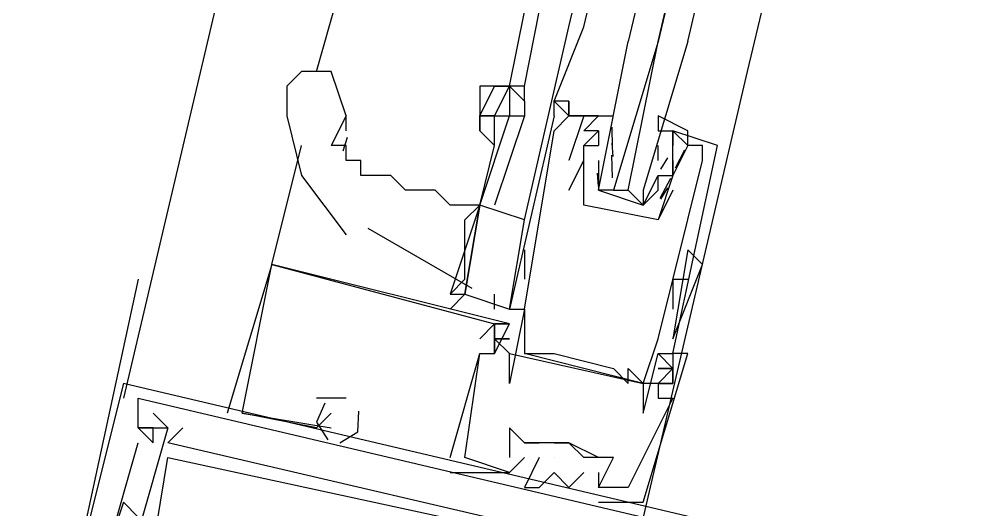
# Model space of a CAD drawing. Header units: feet. Extents: x -84 to 198, y -22 to 181.
# Drawn here: x 130.973 to 131.841, y 118.211 to 118.651 of the extents above; entities that cross this region are included whole.
import ezdxf

# ---------------------------------------------------------------- set-up
doc = ezdxf.new("R2010")
doc.units = ezdxf.units.FT
doc.layers.add('A-LINEA', color=7, linetype='CONTINUOUS')

msp = doc.modelspace()

# ---------------------------------------------------------------- linework, layer by layer
at = {"layer": 'A-LINEA'}
for p, q in [((132.7333, 125.3911), (131.0667, 118.3111)), ((131.4667, 118.6444), (132.1733, 121.6711)), ((131.48, 118.6444), (132.1867, 121.6578)), ((132.3467, 121.6311), (131.6267, 118.6044)), ((131.24, 118.6044), (131.2667, 118.6978)), ((131.4133, 118.5911), (131.4267, 118.6578)), ((131.4267, 118.5911), (131.44, 118.6578)), ((131.4267, 118.4711), (131.4667, 118.6444)), ((131.6267, 118.6044), (131.5333, 118.2044)), ((131.3867, 118.5911), (131.3867, 118.5911)), ((131.4, 118.5911), (131.4, 118.5911)), ((131.4133, 118.5911), (131.4133, 118.5911)), ((131.4133, 118.5911), (131.4133, 118.5911)), ((131.4267, 118.5778), (131.4267, 118.5911)), ((131.4665, 118.5676), (131.4666, 118.5738)), ((131.4665, 118.5676), (131.4666, 118.5738)), ((131.4665, 118.5676), (131.4666, 118.5738)), ((131.2667, 118.5644), (131.2533, 118.5378)), ((131.2667, 118.5511), (131.2667, 118.5644)), ((131.4533, 118.5644), (131.4533, 118.5644)), ((131.4933, 118.5644), (131.4667, 118.5644)), ((131.4667, 118.5644), (131.4667, 118.5644)), ((131.4667, 118.5644), (131.4667, 118.5644)), ((131.48, 118.5644), (131.48, 118.5644)), ((131.4933, 118.5644), (131.4933, 118.5644)), ((131.5059, 118.536), (131.5056, 118.5543)), ((131.2677, 118.545), (131.2636, 118.5327)), ((131.4533, 118.5511), (131.4533, 118.5511)), ((131.4933, 118.5511), (131.4933, 118.5511)), ((131.4933, 118.5511), (131.4933, 118.5378)), ((131.5067, 118.5511), (131.5067, 118.5511)), ((131.56, 118.5511), (131.56, 118.5511)), ((131.2, 118.4311), (131.2267, 118.5378)), ((131.3867, 118.4844), (131.4, 118.5378)), ((131.48, 118.5378), (131.48, 118.5378)), ((131.4933, 118.5378), (131.4933, 118.5378)), ((131.4933, 118.5378), (131.4933, 118.5378)), ((131.5065, 118.528), (131.5055, 118.5399)), ((131.5467, 118.5378), (131.5467, 118.5378)), ((131.5467, 118.5244), (131.5467, 118.5378)), ((131.56, 118.5378), (131.56, 118.5378)), ((131.5733, 118.5378), (131.5733, 118.5378)), ((131.5867, 118.5378), (131.5867, 118.5378)), ((131.5867, 118.5378), (131.5867, 118.5378)), ((131.6, 118.5378), (131.6, 118.5378)), ((131.5058, 118.5089), (131.5052, 118.5292)), ((131.5552, 118.5267), (131.5489, 118.5165)), ((131.5703, 118.5337), (131.5619, 118.5175)), ((131.2267, 118.5244), (131.2267, 118.5244)), ((131.4667, 118.5244), (131.4667, 118.5244)), ((131.48, 118.5244), (131.48, 118.5244)), ((131.48, 118.5244), (131.48, 118.5244)), ((131.5467, 118.5244), (131.5467, 118.5244)), ((131.56, 118.5244), (131.56, 118.5244)), ((131.56, 118.5244), (131.56, 118.5244)), ((131.5867, 118.5244), (131.5867, 118.5244)), ((131.4932, 118.5013), (131.4922, 118.5132)), ((131.4933, 118.5111), (131.4933, 118.5111)), ((131.558, 118.5083), (131.5484, 118.4903)), ((131.56, 118.5111), (131.56, 118.5111)), ((131.56, 118.5111), (131.56, 118.5111)), ((131.56, 118.5111), (131.56, 118.5111)), ((131.5552, 118.5), (131.5489, 118.4898)), ((131.4667, 118.4978), (131.4667, 118.4978)), ((131.5067, 118.4978), (131.52, 118.4978)), ((131.5333, 118.4978), (131.5333, 118.4978)), ((131.56, 118.4978), (131.56, 118.4978)), ((131.3867, 118.4844), (131.3867, 118.4844)), ((131.3867, 118.4844), (131.3867, 118.4844)), ((131.3867, 118.4844), (131.3867, 118.4844)), ((131.48, 118.4844), (131.48, 118.4844)), ((131.48, 118.4844), (131.48, 118.4844)), ((131.4133, 118.3911), (131.4267, 118.4711)), ((131.5467, 118.4711), (131.5467, 118.4711)), ((131.5467, 118.4711), (131.5467, 118.4711)), ((131.2861, 118.4637), (131.3795, 118.41)), ((131.4267, 118.4444), (131.4267, 118.4178)), ((131.5733, 118.4444), (131.56, 118.3644)), ((131.5733, 118.4444), (131.56, 118.3644)), ((131.2, 118.4311), (131.16, 118.2978)), ((131.2, 118.4311), (131.16, 118.2978)), ((131.2, 118.4311), (131.16, 118.2978)), ((131.2, 118.4311), (131.2, 118.4311)), ((131.2, 118.4311), (131.2, 118.4311)), ((131.2, 118.4311), (131.2, 118.4311)), ((131.2, 118.4311), (131.2, 118.4311)), ((131.2, 118.4311), (131.2, 118.4311)), ((131.2, 118.4311), (131.2, 118.4311)), ((131.2, 118.4311), (131.2, 118.4311)), ((131.2, 118.4311), (131.2, 118.4311)), ((131.2, 118.4311), (131.2, 118.4311)), ((131.5867, 118.4311), (131.5867, 118.4311)), ((131.08, 118.4178), (130.9733, 117.9244)), ((131.56, 118.4178), (131.56, 118.3911)), ((131.56, 118.4178), (131.5733, 118.4178)), ((131.36, 118.3911), (131.3733, 118.4044)), ((131.4, 118.3911), (131.4, 118.4044)), ((131.4133, 118.3911), (131.4133, 118.3911)), ((131.4267, 118.3911), (131.4267, 118.3911)), ((131.4267, 118.3911), (131.4267, 118.3911)), ((131.4267, 118.3911), (131.4267, 118.3911)), ((131.56, 118.3911), (131.56, 118.3911)), ((131.4, 118.3778), (131.4133, 118.3778)), ((131.4, 118.3778), (131.4133, 118.3778)), ((131.4, 118.3778), (131.4, 118.3778)), ((131.4, 118.3778), (131.4, 118.3778)), ((131.4, 118.3778), (131.4, 118.3778)), ((131.4, 118.3778), (131.4133, 118.3778)), ((131.4, 118.3778), (131.4133, 118.3778)), ((131.4, 118.3778), (131.4, 118.3778)), ((131.4, 118.3778), (131.4, 118.3778)), ((131.4, 118.3778), (131.4, 118.3778)), ((131.4, 118.3778), (131.4133, 118.3778)), ((131.4, 118.3778), (131.4133, 118.3778)), ((131.4, 118.3778), (131.4, 118.3778)), ((131.4, 118.3778), (131.4, 118.3778)), ((131.4, 118.3778), (131.4, 118.3778)), ((131.4133, 118.3778), (131.4133, 118.3778)), ((131.4133, 118.3778), (131.4133, 118.3778)), ((131.4133, 118.3778), (131.4133, 118.3778)), ((131.4133, 118.3778), (131.4133, 118.3778)), ((131.4133, 118.3778), (131.4133, 118.3778)), ((131.4133, 118.3778), (131.4133, 118.3778)), ((131.4133, 118.3778), (131.4133, 118.3778)), ((131.4133, 118.3778), (131.4133, 118.3778)), ((131.4133, 118.3778), (131.4133, 118.3778)), ((131.3867, 118.3644), (131.3867, 118.3644)), ((131.3867, 118.3644), (131.3867, 118.3644)), ((131.3867, 118.3644), (131.3867, 118.3644)), ((131.4, 118.3644), (131.4133, 118.3511)), ((131.4, 118.3644), (131.4133, 118.3511)), ((131.4, 118.3644), (131.4, 118.3644)), ((131.4, 118.3644), (131.4, 118.3644)), ((131.4, 118.3644), (131.4133, 118.3511)), ((131.4, 118.3644), (131.4133, 118.3511)), ((131.4, 118.3644), (131.4, 118.3644)), ((131.4, 118.3644), (131.4, 118.3644)), ((131.4, 118.3644), (131.4133, 118.3511)), ((131.4, 118.3644), (131.4133, 118.3511)), ((131.4, 118.3644), (131.4, 118.3644)), ((131.4, 118.3644), (131.4, 118.3644)), ((131.5467, 118.3644), (131.5467, 118.3644)), ((131.56, 118.3644), (131.56, 118.3644)), ((131.3867, 118.3511), (131.3867, 118.3511)), ((131.3867, 118.3511), (131.3867, 118.3511)), ((131.3867, 118.3511), (131.3867, 118.3511)), ((131.3867, 118.3511), (131.3867, 118.3511)), ((131.3867, 118.3511), (131.3867, 118.3511)), ((131.3867, 118.3511), (131.3867, 118.3511)), ((131.4, 118.3511), (131.4, 118.3511)), ((131.4, 118.3511), (131.4, 118.3511)), ((131.4, 118.3511), (131.4, 118.3511)), ((131.4, 118.3511), (131.4, 118.3511)), ((131.4, 118.3511), (131.4, 118.3511)), ((131.4, 118.3511), (131.4, 118.3511)), ((131.4133, 118.3511), (131.4133, 118.3511)), ((131.4267, 118.3511), (131.4267, 118.3511)), ((131.5333, 118.3244), (131.4267, 118.3511)), ((131.5333, 118.3244), (131.4267, 118.3511)), ((131.5333, 118.3244), (131.4267, 118.3511)), ((131.44, 118.3511), (131.44, 118.3511)), ((131.4533, 118.3511), (131.4533, 118.3511)), ((131.5467, 118.3511), (131.5467, 118.3511)), ((131.56, 118.3378), (131.5467, 118.3511)), ((131.56, 118.3511), (131.56, 118.3511)), ((131.56, 118.3511), (131.56, 118.3511)), ((131.56, 118.3511), (131.56, 118.3511)), ((131.56, 118.3511), (131.56, 118.3511)), ((131.5733, 118.3511), (131.5733, 118.3511)), ((131.5733, 118.3511), (131.5733, 118.3511)), ((131.5733, 118.3511), (131.5733, 118.3511)), ((131.5067, 118.3378), (131.5067, 118.3378)), ((131.52, 118.3378), (131.52, 118.3378)), ((131.56, 118.3378), (131.56, 118.3378)), ((131.56, 118.3378), (131.56, 118.3378)), ((131.56, 118.3378), (131.56, 118.3378)), ((131.0667, 118.3244), (131.0667, 118.3244)), ((131.0667, 118.3244), (131.0667, 118.3244)), ((131.0667, 118.3244), (131.0667, 118.3244)), ((131.4133, 118.3244), (131.4133, 118.3244)), ((131.52, 118.3244), (131.52, 118.3244)), ((131.5333, 118.3244), (131.5333, 118.3244)), ((131.5333, 118.3244), (131.5333, 118.3244)), ((131.5467, 118.3244), (131.5333, 118.3244)), ((131.5467, 118.3244), (131.5467, 118.3244)), ((131.5467, 118.3244), (131.5467, 118.3244)), ((131.5467, 118.3244), (131.5467, 118.3244)), ((131.56, 118.3244), (131.5467, 118.3244)), ((131.5467, 118.3244), (131.5467, 118.3244)), ((131.56, 118.3244), (131.56, 118.3244)), ((131.56, 118.3244), (131.56, 118.3244)), ((131.56, 118.3244), (131.56, 118.3244)), ((131.08, 118.3111), (131.08, 118.3111)), ((131.08, 118.3111), (131.08, 118.3111)), ((131.08, 118.3111), (131.08, 118.3111)), ((131.2533, 118.3111), (131.24, 118.3111)), ((131.24, 118.3111), (131.24, 118.3111)), ((131.2533, 118.3111), (131.24, 118.3111)), ((131.24, 118.3111), (131.24, 118.3111)), ((131.2533, 118.3111), (131.24, 118.3111)), ((131.24, 118.3111), (131.24, 118.3111)), ((131.2667, 118.3111), (131.2533, 118.3111)), ((131.2533, 118.3111), (131.2533, 118.3111)), ((131.2667, 118.3111), (131.2533, 118.3111)), ((131.2533, 118.3111), (131.2533, 118.3111)), ((131.2667, 118.3111), (131.2533, 118.3111)), ((131.2533, 118.3111), (131.2533, 118.3111)), ((131.2667, 118.3111), (131.2667, 118.3111)), ((131.2667, 118.3111), (131.2667, 118.3111)), ((131.2667, 118.3111), (131.2667, 118.3111)), ((131.5467, 118.3111), (131.5467, 118.3111)), ((131.5467, 118.3111), (131.5467, 118.3111)), ((131.5467, 118.3111), (131.5467, 118.3111)), ((131.56, 118.3111), (131.56, 118.3111)), ((131.56, 118.3111), (131.56, 118.3111)), ((131.56, 118.3111), (131.56, 118.3111)), ((131.08, 118.2978), (131.08, 118.2978)), ((131.08, 118.2978), (131.08, 118.2978)), ((131.08, 118.2978), (131.08, 118.2978)), ((131.08, 118.2978), (131.08, 118.2978)), ((131.08, 118.2978), (131.08, 118.2978)), ((131.08, 118.2978), (131.08, 118.2978)), ((131.1067, 118.2844), (131.0933, 118.2978)), ((131.0933, 118.2978), (131.0933, 118.2978)), ((131.1067, 118.2844), (131.0933, 118.2978)), ((131.0933, 118.2978), (131.0933, 118.2978)), ((131.1067, 118.2844), (131.0933, 118.2978)), ((131.0933, 118.2978), (131.0933, 118.2978)), ((131.16, 118.2978), (131.16, 118.2978)), ((131.16, 118.2978), (131.16, 118.2978)), ((131.16, 118.2978), (131.16, 118.2978)), ((131.1733, 118.2978), (131.2533, 118.2844)), ((131.1733, 118.2978), (131.1733, 118.2978)), ((131.1733, 118.2978), (131.1733, 118.2978)), ((131.1733, 118.2978), (131.2533, 118.2844)), ((131.1733, 118.2978), (131.1733, 118.2978)), ((131.1733, 118.2978), (131.1733, 118.2978)), ((131.1733, 118.2978), (131.2533, 118.2844)), ((131.1733, 118.2978), (131.1733, 118.2978)), ((131.1733, 118.2978), (131.1733, 118.2978)), ((131.2533, 118.2978), (131.2533, 118.2978)), ((131.2533, 118.2978), (131.2533, 118.2978)), ((131.2533, 118.2978), (131.2533, 118.2978)), ((131.2533, 118.2978), (131.2533, 118.2978)), ((131.2533, 118.2978), (131.2533, 118.2978)), ((131.2533, 118.2978), (131.2533, 118.2978)), ((131.5333, 118.2978), (131.5333, 118.2978)), ((131.08, 118.2844), (131.08, 118.2844)), ((131.08, 118.2844), (131.08, 118.2844)), ((131.08, 118.2844), (131.08, 118.2844)), ((131.08, 118.2844), (131.08, 118.2844)), ((131.08, 118.2844), (131.08, 118.2844)), ((131.08, 118.2844), (131.08, 118.2844)), ((131.08, 118.2844), (131.08, 118.2844)), ((131.08, 118.2844), (131.08, 118.2844)), ((131.08, 118.2844), (131.08, 118.2844)), ((131.0933, 118.2844), (131.0933, 118.2844)), ((131.0933, 118.2844), (131.0933, 118.2844)), ((131.0933, 118.2844), (131.0933, 118.2844)), ((131.1067, 118.2844), (131.1067, 118.2844)), ((131.1067, 118.2844), (131.1067, 118.2844)), ((131.1067, 118.2844), (131.1067, 118.2844)), ((131.1067, 118.2844), (131.1067, 118.2844)), ((131.1067, 118.2844), (131.1067, 118.2844)), ((131.1067, 118.2844), (131.1067, 118.2844)), ((131.12, 118.2844), (131.12, 118.2844)), ((131.12, 118.2844), (131.12, 118.2844)), ((131.12, 118.2844), (131.12, 118.2844)), ((131.24, 118.2844), (131.24, 118.2844)), ((131.24, 118.2844), (131.24, 118.2844)), ((131.24, 118.2844), (131.24, 118.2844)), ((131.2533, 118.2844), (131.2533, 118.2844)), ((131.2533, 118.2844), (131.2533, 118.2844)), ((131.2533, 118.2844), (131.2533, 118.2844)), ((131.4133, 118.2844), (131.4133, 118.2844)), ((131.4133, 118.2844), (131.4133, 118.2844)), ((131.4133, 118.2844), (131.4133, 118.2844)), ((131.08, 118.2711), (131.08, 118.2711)), ((131.08, 118.2711), (131.08, 118.2711)), ((131.08, 118.2711), (131.08, 118.2711)), ((131.0933, 118.2711), (131.0933, 118.2711)), ((131.0933, 118.2711), (131.0933, 118.2711)), ((131.0933, 118.2711), (131.0933, 118.2711)), ((131.1067, 118.2711), (131.1067, 118.2711)), ((131.1067, 118.2711), (131.1067, 118.2711)), ((131.1067, 118.2711), (131.1067, 118.2711)), ((131.4267, 118.2711), (131.4267, 118.2711)), ((131.4267, 118.2711), (131.44, 118.2711)), ((131.4267, 118.2711), (131.4267, 118.2711)), ((131.4267, 118.2711), (131.4267, 118.2711)), ((131.44, 118.2711), (131.44, 118.2711)), ((131.44, 118.2711), (131.44, 118.2711)), ((131.44, 118.2711), (131.44, 118.2711)), ((131.4533, 118.2711), (131.4533, 118.2711)), ((131.4533, 118.2711), (131.4667, 118.2711)), ((131.4533, 118.2711), (131.4533, 118.2711)), ((131.4533, 118.2711), (131.4533, 118.2711)), ((131.4667, 118.2711), (131.4667, 118.2711)), ((131.4667, 118.2711), (131.4667, 118.2711)), ((131.4667, 118.2711), (131.4667, 118.2711)), ((131.4667, 118.2711), (131.4667, 118.2711)), ((131.1067, 118.2578), (131.1067, 118.2578)), ((131.1067, 118.2578), (131.1067, 118.2578)), ((131.1067, 118.2578), (131.1067, 118.2578)), ((131.36, 118.2578), (131.36, 118.2578)), ((131.36, 118.2578), (131.36, 118.2578)), ((131.36, 118.2578), (131.36, 118.2578)), ((131.3733, 118.2578), (131.3733, 118.2578)), ((131.3733, 118.2578), (131.3733, 118.2578)), ((131.3733, 118.2578), (131.3733, 118.2578)), ((131.3733, 118.2578), (131.3733, 118.2578)), ((131.3733, 118.2578), (131.3733, 118.2578)), ((131.3733, 118.2578), (131.3733, 118.2578)), ((131.4133, 118.2578), (131.4133, 118.2578)), ((131.4133, 118.2578), (131.4133, 118.2578)), ((131.4133, 118.2578), (131.4133, 118.2578)), ((131.4267, 118.2578), (131.4267, 118.2578)), ((131.4267, 118.2578), (131.4267, 118.2578)), ((131.4267, 118.2578), (131.4267, 118.2578)), ((131.44, 118.2578), (131.44, 118.2578)), ((131.44, 118.2578), (131.44, 118.2578)), ((131.44, 118.2578), (131.44, 118.2578)), ((131.4533, 118.2578), (131.4533, 118.2578)), ((131.4533, 118.2578), (131.4533, 118.2578)), ((131.4533, 118.2578), (131.4533, 118.2578)), ((131.48, 118.2578), (131.48, 118.2578)), ((131.48, 118.2578), (131.48, 118.2578)), ((131.48, 118.2578), (131.48, 118.2578)), ((131.4933, 118.2578), (131.4933, 118.2578)), ((131.4933, 118.2578), (131.4933, 118.2578)), ((131.4933, 118.2578), (131.4933, 118.2578)), ((131.5067, 118.2578), (131.5067, 118.2578)), ((131.5067, 118.2578), (131.5067, 118.2578)), ((131.5067, 118.2578), (131.5067, 118.2578)), ((131.36, 118.2444), (131.36, 118.2444)), ((131.36, 118.2444), (131.36, 118.2444)), ((131.36, 118.2444), (131.36, 118.2444)), ((131.4133, 118.2444), (131.4133, 118.2444)), ((131.4133, 118.2444), (131.4133, 118.2444)), ((131.4133, 118.2444), (131.4133, 118.2444)), ((131.4133, 118.2444), (131.4133, 118.2444)), ((131.4133, 118.2444), (131.4133, 118.2444)), ((131.4133, 118.2444), (131.4133, 118.2444)), ((131.4533, 118.2444), (131.4533, 118.2444)), ((131.4533, 118.2444), (131.4533, 118.2444)), ((131.4533, 118.2444), (131.4533, 118.2444)), ((131.48, 118.2444), (131.48, 118.2444)), ((131.48, 118.2444), (131.48, 118.2444)), ((131.48, 118.2444), (131.48, 118.2444)), ((131.4933, 118.2444), (131.4933, 118.2444)), ((131.4933, 118.2444), (131.4933, 118.2444)), ((131.4933, 118.2444), (131.4933, 118.2444)), ((131.4267, 118.2311), (131.4267, 118.2311)), ((131.4267, 118.2311), (131.4267, 118.2311)), ((131.4267, 118.2311), (131.4267, 118.2311)), ((131.44, 118.2311), (131.44, 118.2311)), ((131.44, 118.2311), (131.44, 118.2311)), ((131.44, 118.2311), (131.44, 118.2311)), ((131.4667, 118.2311), (131.4667, 118.2311)), ((131.4667, 118.2311), (131.4667, 118.2311)), ((131.4667, 118.2311), (131.4667, 118.2311)), ((131.4933, 118.2311), (131.4933, 118.2311)), ((131.4933, 118.2311), (131.4933, 118.2311)), ((131.4933, 118.2311), (131.4933, 118.2311)), ((131.4933, 118.2311), (131.4933, 118.2311)), ((131.4933, 118.2311), (131.4933, 118.2311)), ((131.4933, 118.2311), (131.4933, 118.2311)), ((131.5067, 118.2311), (131.5067, 118.2311)), ((131.5067, 118.2311), (131.5067, 118.2311)), ((131.5067, 118.2311), (131.5067, 118.2311)), ((131.52, 118.2311), (131.52, 118.2311)), ((131.52, 118.2311), (131.52, 118.2311)), ((131.52, 118.2311), (131.52, 118.2311)), ((131.0667, 118.2178), (131.0667, 118.2178)), ((131.0667, 118.2178), (131.0667, 118.2178)), ((131.0667, 118.2178), (131.0667, 118.2178)), ((131.4933, 118.2178), (131.4933, 118.2178)), ((131.4933, 118.2178), (131.4933, 118.2178)), ((131.4933, 118.2178), (131.4933, 118.2178)), ((131.5333, 118.2178), (131.5333, 118.2178)), ((131.5333, 118.2178), (131.5333, 118.2178)), ((131.5333, 118.2178), (131.5333, 118.2178))]:
    msp.add_line(p, q, dxfattribs=at)
for points in [[(131.5733, 118.6311), (132.2933, 121.6978), (132.2933, 121.7111), (132.28, 121.7111), (131.5467, 118.6311), (132.2667, 121.7111), (132.2533, 121.7111), (131.52, 118.6311)], [(131.4667, 118.5644), (131.4667, 118.5778), (131.4533, 118.5778), (131.48, 118.6444)], [(131.5733, 118.6311), (131.5333, 118.4978), (131.5333, 118.4844), (131.52, 118.4978), (131.5467, 118.6311), (131.5067, 118.4978), (131.4933, 118.4978), (131.52, 118.6311)], [(131.2667, 118.5644), (131.2533, 118.6044), (131.2267, 118.6044), (131.2133, 118.5911)], [(131.2133, 118.5911), (131.2133, 118.5644), (131.2267, 118.5111), (131.2667, 118.4578)], [(131.4267, 118.5911), (131.4133, 118.5911), (131.4133, 118.5911), (131.4, 118.5911), (131.3867, 118.5911)], [(131.4, 118.5644), (131.3867, 118.5644), (131.4, 118.5911), (131.4133, 118.5911)], [(131.4, 118.5911), (131.3867, 118.5911), (131.3867, 118.5644), (131.3867, 118.5644), (131.3867, 118.5644), (131.3867, 118.5644)], [(131.4, 118.5644), (131.4133, 118.5911), (131.4133, 118.5911), (131.4133, 118.5644)], [(131.4133, 118.5911), (131.4267, 118.5778), (131.4267, 118.5644)], [(131.4533, 118.5644), (131.4533, 118.5778), (131.4667, 118.5644), (131.4667, 118.5778), (131.4667, 118.5644), (131.4667, 118.5778)], [(131.4667, 118.5644), (131.4667, 118.5778), (131.4533, 118.5778)], [(131.4533, 118.5644), (131.4533, 118.5778), (131.4667, 118.5644), (131.4667, 118.5778), (131.4667, 118.5644), (131.4667, 118.5778)], [(131.4667, 118.5644), (131.4667, 118.5778), (131.4533, 118.5778)], [(131.4533, 118.5644), (131.4533, 118.5778), (131.4667, 118.5644), (131.4667, 118.5778), (131.4667, 118.5644), (131.4667, 118.5778)], [(131.3867, 118.4844), (131.4133, 118.5644), (131.4267, 118.5644), (131.4, 118.4844)], [(131.3867, 118.5644), (131.3867, 118.5644), (131.3867, 118.5511), (131.3867, 118.5644), (131.4, 118.5644)], [(131.4, 118.5378), (131.4, 118.5644), (131.4, 118.5644), (131.4133, 118.5644)], [(131.4533, 118.5644), (131.4133, 118.3911), (131.4267, 118.3911), (131.4133, 118.3244), (131.4133, 118.3511), (131.5333, 118.3244), (131.5333, 118.2978), (131.5467, 118.3511), (131.56, 118.3511), (131.6, 118.5378)], [(131.4267, 118.3911), (131.4533, 118.5511), (131.4667, 118.5644), (131.48, 118.5644), (131.4667, 118.5244)], [(131.48, 118.4978), (131.48, 118.5244), (131.48, 118.5378), (131.4933, 118.5511), (131.48, 118.5511), (131.4933, 118.5644), (131.48, 118.5644), (131.5067, 118.5644)], [(131.4933, 118.4978), (131.5333, 118.4844), (131.5467, 118.5111), (131.56, 118.5111), (131.56, 118.5378), (131.56, 118.5511), (131.5733, 118.5378), (131.5733, 118.5511), (131.5467, 118.5644), (131.5467, 118.5511), (131.56, 118.5511)], [(131.4, 118.5378), (131.4, 118.5378), (131.3867, 118.5511), (131.3867, 118.5511)], [(131.6, 118.5378), (131.56, 118.5511), (131.56, 118.5378)], [(131.3867, 118.4844), (131.36, 118.4844), (131.3467, 118.4978), (131.3333, 118.4978), (131.32, 118.4978), (131.3067, 118.5111), (131.2933, 118.5111), (131.28, 118.5111), (131.28, 118.5244), (131.2667, 118.5244), (131.2667, 118.5378), (131.2533, 118.5378)], [(131.36, 118.4044), (131.3733, 118.4178), (131.3733, 118.4444), (131.3733, 118.4711), (131.3867, 118.4844), (131.3867, 118.4844), (131.4, 118.5378)], [(131.4267, 118.3911), (131.4267, 118.3511), (131.44, 118.3511), (131.4533, 118.3511), (131.5067, 118.3378), (131.52, 118.3244), (131.52, 118.3378), (131.5333, 118.3244), (131.5467, 118.3644), (131.5867, 118.5244), (131.5867, 118.5378), (131.5733, 118.5378), (131.56, 118.5111), (131.56, 118.5111)], [(131.56, 118.5244), (131.56, 118.5111), (131.56, 118.5244), (131.56, 118.5111), (131.5467, 118.4711), (131.48, 118.4844), (131.48, 118.5244), (131.48, 118.5378), (131.4933, 118.5378)], [(131.4667, 118.4978), (131.48, 118.5244), (131.48, 118.5244)], [(131.4933, 118.5244), (131.4933, 118.5111), (131.4933, 118.4978), (131.5333, 118.4844), (131.5467, 118.4978), (131.5467, 118.5111)], [(131.56, 118.4978), (131.5467, 118.4711), (131.5467, 118.4711), (131.48, 118.4844), (131.48, 118.4844)], [(131.3867, 118.4844), (131.3867, 118.4844), (131.36, 118.4044), (131.3733, 118.4044), (131.3867, 118.4844), (131.3867, 118.4844), (131.3867, 118.4844)], [(131.4267, 118.4711), (131.3867, 118.4844), (131.3733, 118.4044), (131.4133, 118.3911)], [(131.56, 118.3644), (131.56, 118.3644), (131.5867, 118.4311), (131.5733, 118.4444)], [(131.2533, 118.2978), (131.24, 118.2844), (131.1733, 118.2978), (131.2, 118.4311), (131.4, 118.3778), (131.3867, 118.3644)], [(131.2533, 118.2978), (131.24, 118.2844), (131.1733, 118.2978), (131.2, 118.4311), (131.4, 118.3778), (131.3867, 118.3644)], [(131.2533, 118.2978), (131.24, 118.2844), (131.1733, 118.2978), (131.2, 118.4311), (131.4, 118.3778), (131.3867, 118.3644)], [(131.4133, 118.2444), (131.3733, 118.2578), (131.3867, 118.3511), (131.4, 118.3511), (131.4, 118.3644), (131.4, 118.3511), (131.4, 118.3778), (131.4133, 118.3778), (131.4, 118.3778), (131.4133, 118.3778), (131.2, 118.4311)], [(131.4133, 118.2444), (131.3733, 118.2578), (131.3867, 118.3511), (131.4, 118.3511), (131.4, 118.3644), (131.4, 118.3511), (131.4, 118.3778), (131.4133, 118.3778), (131.4, 118.3778), (131.4133, 118.3778), (131.2, 118.4311)], [(131.4133, 118.2444), (131.3733, 118.2578), (131.3867, 118.3511), (131.4, 118.3511), (131.4, 118.3644), (131.4, 118.3511), (131.4, 118.3778), (131.4133, 118.3778), (131.4, 118.3778), (131.4133, 118.3778), (131.2, 118.4311)], [(131.4133, 118.3778), (131.4, 118.3778), (131.4, 118.3511), (131.4, 118.3511), (131.4133, 118.3778), (131.4, 118.3778)], [(131.4133, 118.3778), (131.4, 118.3778), (131.4, 118.3511), (131.4, 118.3511), (131.4133, 118.3778), (131.4, 118.3778)], [(131.4133, 118.3778), (131.4, 118.3778), (131.4, 118.3511), (131.4, 118.3511), (131.4133, 118.3778), (131.4, 118.3778)], [(131.4133, 118.3511), (131.4, 118.3644), (131.4133, 118.3644), (131.4, 118.3644)], [(131.4133, 118.3644), (131.4, 118.3644), (131.4133, 118.3644)], [(131.4133, 118.3511), (131.4, 118.3644), (131.4133, 118.3644), (131.4, 118.3644)], [(131.4133, 118.3644), (131.4, 118.3644), (131.4133, 118.3644)], [(131.4133, 118.3511), (131.4, 118.3644), (131.4133, 118.3644), (131.4, 118.3644)], [(131.4133, 118.3644), (131.4, 118.3644), (131.4133, 118.3644)], [(131.36, 118.2578), (131.3867, 118.3511), (131.3867, 118.3511)], [(131.36, 118.2578), (131.3867, 118.3511), (131.3867, 118.3511)], [(131.36, 118.2578), (131.3867, 118.3511), (131.3867, 118.3511)], [(131.4933, 118.2178), (131.5333, 118.2178), (131.5333, 118.2178), (131.5733, 118.3511), (131.56, 118.3511), (131.56, 118.3378), (131.56, 118.3244), (131.5467, 118.3244), (131.5467, 118.3111), (131.56, 118.3111), (131.52, 118.2311), (131.4933, 118.2311)], [(131.4933, 118.2178), (131.5333, 118.2178), (131.5333, 118.2178), (131.5733, 118.3511), (131.56, 118.3511), (131.56, 118.3378), (131.56, 118.3244), (131.5467, 118.3244), (131.5467, 118.3111), (131.56, 118.3111), (131.52, 118.2311), (131.4933, 118.2311)], [(131.4933, 118.2178), (131.5333, 118.2178), (131.5333, 118.2178), (131.5733, 118.3511), (131.56, 118.3511), (131.56, 118.3378), (131.56, 118.3244), (131.5467, 118.3244), (131.5467, 118.3111), (131.56, 118.3111), (131.52, 118.2311), (131.4933, 118.2311)], [(131.5467, 118.3378), (131.56, 118.3378), (131.5467, 118.3378)], [(131.5467, 118.3378), (131.56, 118.3378), (131.5467, 118.3378), (131.56, 118.3378)], [(131.56, 118.3378), (131.56, 118.3378), (131.56, 118.3378), (131.5467, 118.3244), (131.56, 118.3244), (131.56, 118.3378)], [(131.7333, 118.1644), (131.7333, 118.1511), (131.7467, 118.1511), (131.7467, 118.1644), (131.0667, 118.3244), (131.0267, 118.1644), (131.0533, 118.1644), (131.04, 118.0844), (131.0533, 118.0844), (131.0667, 118.1778), (131.0533, 118.1778), (131.08, 118.2711)], [(131.7333, 118.1644), (131.7333, 118.1511), (131.7467, 118.1511), (131.7467, 118.1644), (131.0667, 118.3244), (131.0267, 118.1644), (131.0533, 118.1644), (131.04, 118.0844), (131.0533, 118.0844), (131.0667, 118.1778), (131.0533, 118.1778), (131.08, 118.2711)], [(131.7333, 118.1644), (131.7333, 118.1511), (131.7467, 118.1511), (131.7467, 118.1644), (131.0667, 118.3244), (131.0267, 118.1644), (131.0533, 118.1644), (131.04, 118.0844), (131.0533, 118.0844), (131.0667, 118.1778), (131.0533, 118.1778), (131.08, 118.2711)], [(131.5467, 118.3244), (131.56, 118.3244), (131.5467, 118.3244)], [(131.08, 118.2844), (131.0933, 118.2711), (131.0933, 118.2844), (131.08, 118.2844), (131.08, 118.3111), (131.5333, 118.2044), (131.5333, 118.1778), (131.52, 118.1778), (131.5333, 118.1778), (131.5467, 118.1911)], [(131.08, 118.2844), (131.0933, 118.2711), (131.0933, 118.2844), (131.08, 118.2844), (131.08, 118.3111), (131.5333, 118.2044), (131.5333, 118.1778), (131.52, 118.1778), (131.5333, 118.1778), (131.5467, 118.1911)], [(131.08, 118.2844), (131.0933, 118.2711), (131.0933, 118.2844), (131.08, 118.2844), (131.08, 118.3111), (131.5333, 118.2044), (131.5333, 118.1778), (131.52, 118.1778), (131.5333, 118.1778), (131.5467, 118.1911)], [(131.2476, 118.3068), (131.2401, 118.2896), (131.2501, 118.2737)], [(131.2476, 118.3068), (131.2401, 118.2896), (131.2501, 118.2737)], [(131.2476, 118.3068), (131.2401, 118.2896), (131.2501, 118.2737)], [(131.261, 118.2711), (131.2771, 118.2808), (131.2781, 118.2996)], [(131.261, 118.2711), (131.2771, 118.2808), (131.2781, 118.2996)], [(131.261, 118.2711), (131.2771, 118.2808), (131.2781, 118.2996)], [(131.08, 118.2844), (131.1067, 118.2844), (131.08, 118.1911), (131.08, 118.1778)], [(131.08, 118.2844), (131.1067, 118.2844), (131.08, 118.1911), (131.08, 118.1778)], [(131.08, 118.2844), (131.1067, 118.2844), (131.08, 118.1911), (131.08, 118.1778)], [(131.6267, 118.1778), (131.6133, 118.1511), (131.52, 118.1778), (131.52, 118.1911), (131.5333, 118.1911), (131.52, 118.1911), (131.5067, 118.1778), (131.1067, 118.2711), (131.12, 118.2844)], [(131.6267, 118.1778), (131.6133, 118.1511), (131.52, 118.1778), (131.52, 118.1911), (131.5333, 118.1911), (131.52, 118.1911), (131.5067, 118.1778), (131.1067, 118.2711), (131.12, 118.2844)], [(131.6267, 118.1778), (131.6133, 118.1511), (131.52, 118.1778), (131.52, 118.1911), (131.5333, 118.1911), (131.52, 118.1911), (131.5067, 118.1778), (131.1067, 118.2711), (131.12, 118.2844)], [(131.4933, 118.2311), (131.5067, 118.2578), (131.4933, 118.2578), (131.48, 118.2578), (131.4667, 118.2711), (131.4533, 118.2711), (131.44, 118.2711), (131.4267, 118.2711), (131.4133, 118.2844), (131.4133, 118.2578)], [(131.4933, 118.2311), (131.5067, 118.2578), (131.4933, 118.2578), (131.48, 118.2578), (131.4667, 118.2711), (131.4533, 118.2711), (131.44, 118.2711), (131.4267, 118.2711), (131.4133, 118.2844), (131.4133, 118.2578)], [(131.4933, 118.2311), (131.5067, 118.2578), (131.4933, 118.2578), (131.48, 118.2578), (131.4667, 118.2711), (131.4533, 118.2711), (131.44, 118.2711), (131.4267, 118.2711), (131.4133, 118.2844), (131.4133, 118.2578)], [(131.4933, 118.2578), (131.4667, 118.2711), (131.4533, 118.2711), (131.44, 118.2711)], [(131.0933, 118.1778), (131.1067, 118.2578), (131.6, 118.1511), (131.5867, 118.0578), (131.5867, 118.0578), (131.6, 118.0578)], [(131.0933, 118.1778), (131.1067, 118.2578), (131.6, 118.1511), (131.5867, 118.0578), (131.5867, 118.0578), (131.6, 118.0578)], [(131.0933, 118.1778), (131.1067, 118.2578), (131.6, 118.1511), (131.5867, 118.0578), (131.5867, 118.0578), (131.6, 118.0578)], [(131.36, 118.2444), (131.4133, 118.2444), (131.4133, 118.2444), (131.4267, 118.2578), (131.4267, 118.2578)], [(131.36, 118.2444), (131.4133, 118.2444), (131.4133, 118.2444), (131.4267, 118.2578), (131.4267, 118.2578)], [(131.36, 118.2444), (131.4133, 118.2444), (131.4133, 118.2444), (131.4267, 118.2578), (131.4267, 118.2578)], [(131.44, 118.2578), (131.4267, 118.2311), (131.44, 118.2311), (131.4533, 118.2444)], [(131.44, 118.2578), (131.4267, 118.2311), (131.44, 118.2311), (131.4533, 118.2444)], [(131.44, 118.2578), (131.4267, 118.2311), (131.44, 118.2311), (131.4533, 118.2444)], [(131.4533, 118.2444), (131.4667, 118.2311), (131.48, 118.2444), (131.48, 118.2444)], [(131.4533, 118.2444), (131.4667, 118.2311), (131.48, 118.2444), (131.48, 118.2444)], [(131.4533, 118.2444), (131.4667, 118.2311), (131.48, 118.2444), (131.48, 118.2444)], [(131.4933, 118.2444), (131.4933, 118.2311), (131.4933, 118.2311)], [(131.4933, 118.2444), (131.4933, 118.2311), (131.4933, 118.2311)], [(131.4933, 118.2444), (131.4933, 118.2311), (131.4933, 118.2311)], [(131.0267, 118.0178), (131.0133, 118.0178), (131.04, 118.1244), (131.0533, 118.1244), (131.08, 118.2044), (131.0667, 118.2178), (131.04, 118.1378), (131.0267, 118.1378), (130.9867, 117.9911), (131.6667, 117.8311), (131.6533, 117.8311)], [(131.0267, 118.0178), (131.0133, 118.0178), (131.04, 118.1244), (131.0533, 118.1244), (131.08, 118.2044), (131.0667, 118.2178), (131.04, 118.1378), (131.0267, 118.1378), (130.9867, 117.9911), (131.6667, 117.8311), (131.6533, 117.8311)], [(131.0267, 118.0178), (131.0133, 118.0178), (131.04, 118.1244), (131.0533, 118.1244), (131.08, 118.2044), (131.0667, 118.2178), (131.04, 118.1378), (131.0267, 118.1378), (130.9867, 117.9911), (131.6667, 117.8311), (131.6533, 117.8311)]]:
    msp.add_lwpolyline(points, dxfattribs=at)

doc.saveas('drawing.dxf')
